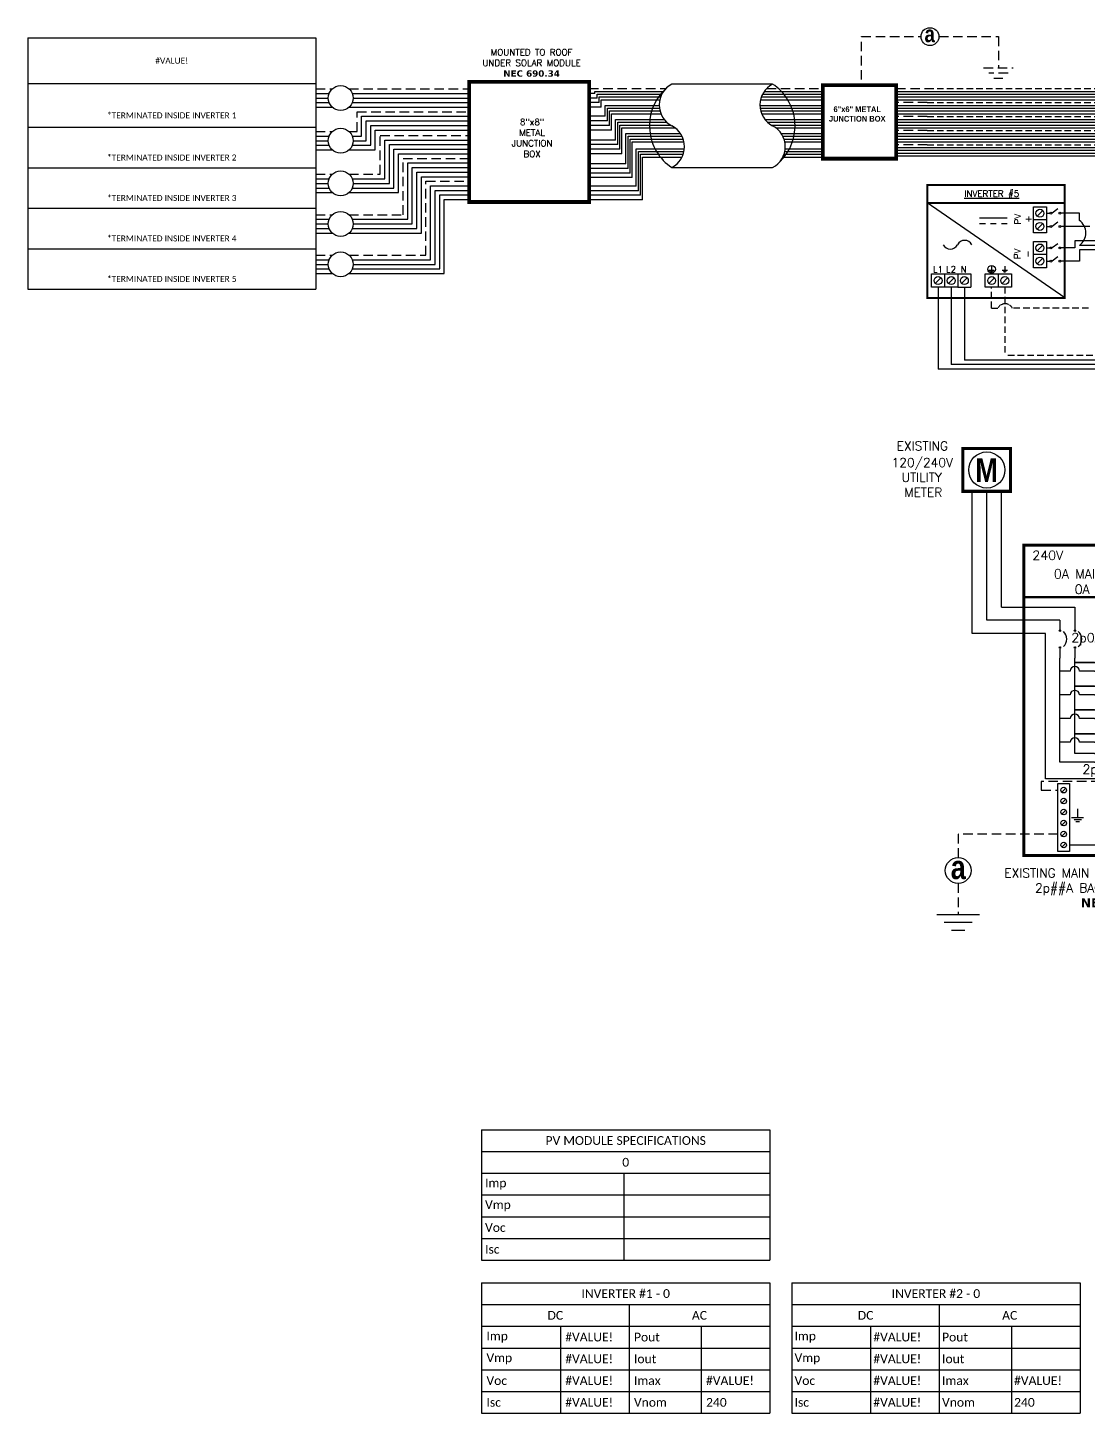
# Model space of a CAD drawing. Header units: feet. Extents: x 20573 to 21366, y 15293 to 15841.
# Drawn here: x 20573 to 20993, y 15293 to 15841 of the extents above; entities that cross this region are included whole.
import ezdxf

# ---------------------------------------------------------------- set-up
doc = ezdxf.new("R2010")
doc.units = ezdxf.units.FT
doc.header["$MEASUREMENT"] = 0
doc.linetypes.add('HIDDEN', pattern=[0.375, 0.25, -0.125])
for name, color, linetype in [('ONE LINE BLOCKS', 7, 'Continuous'), ('TABLES', 7, 'Continuous'), ('TEXT', 7, 'Continuous'), ('Z - TITLEBLOCK TXT', 7, 'Continuous')]:
    doc.layers.add(name, color=color, linetype=linetype)
doc.styles.add('ONE LINE TXT', font='techb___.ttf')
doc.styles.get("Standard").update_dxf_attribs({"font": 'simplex.shx'})

# ---------------------------------------------------------------- blocks, each defined once
blk = doc.blocks.new('*T16')
at = {"color": 9, "linetype": 'ByBlock', "lineweight": 30, "true_color": 0xa7bfde, "transparency": 16777216}
blk.add_line((0, 0), (114.11, 0), dxfattribs=at)
at = {"color": 0, "linetype": 'ByBlock', "lineweight": -2, "transparency": 16777216}
for p, q in [((0, 0), (0, -99.47)), ((114.11, 0), (114.11, -99.47)), ((0, -18.03), (114.11, -18.03)), ((0, -35.38), (114.11, -35.38)), ((0, -51.4), (114.11, -51.4)), ((0, -67.43), (114.11, -67.43)), ((0, -83.45), (114.11, -83.45)), ((0, -99.47), (114.11, -99.47))]:
    blk.add_line(p, q, dxfattribs=at)
at = {"color": 0, "transparency": 16777216, "char_height": 2.3758, "width": 108.4471, "attachment_point": 5}
for s, insert in [('{\\fCalibri|b0|i0|c0;#VALUE!', (57.06, -9.02)), ('{\\fCalibri|b0|i0|c0;^J^J*TERMINATED INSIDE INVERTER 1', (57.06, -26.71)), ('{\\fCalibri|b0|i0|c0;^J^J*TERMINATED INSIDE INVERTER 2', (57.06, -43.39)), ('{\\fCalibri|b0|i0|c0;^J^J*TERMINATED INSIDE INVERTER 3', (57.06, -59.41)), ('{\\fCalibri|b0|i0|c0;^J^J*TERMINATED INSIDE INVERTER 4', (57.06, -75.44)), ('{\\fCalibri|b0|i0|c0;^J^J*TERMINATED INSIDE INVERTER 5', (57.06, -91.46))]:
    blk.add_mtext(s, dxfattribs=dict(at, insert=insert))
blk = doc.blocks.new('*U18')
at = {"color": 7, "linetype": 'Continuous'}
for p, q in [((-628.73, -1.61), (-2.62, -1.61)), ((-628.73, -4.82), (-7.87, -4.82)), ((-628.73, -9.64), (-132.05, -9.65)), ((-628.73, -12.86), (-137.3, -12.86)), ((-628.73, -17.69), (-261.48, -17.69)), ((-628.73, -20.9), (-266.73, -20.9)), ((-628.73, -25.73), (-390.92, -25.73)), ((-628.73, -28.95), (-396.16, -28.95)), ((-628.73, -33.78), (-520.35, -33.78)), ((-628.73, -36.99), (-525.59, -36.99)), ((-541.48, -71.46), (-552.11, -71.46)), ((-535.52, -78.99), (-552.11, -78.99)), ((-541.48, -75.56), (-541.48, -71.46)), ((-525.59, -89.87), (-541.48, -89.87)), ((-622.52, -113.78), (-622.52, -160.83)), ((-280.35, -160.83), (-622.52, -160.83))]:
    blk.add_line(p, q, dxfattribs=at)
at = {"color": 253, "linetype": 'Continuous'}
for p, q in [((-628.73, -3.21), (-5.24, -3.22)), ((-628.73, -6.43), (-10.49, -6.43)), ((-628.73, -11.25), (-134.67, -11.25)), ((-628.73, -14.47), (-139.92, -14.47)), ((-628.73, -19.3), (-264.11, -19.3)), ((-628.73, -22.52), (-269.35, -22.52)), ((-628.73, -27.34), (-393.54, -27.34)), ((-628.73, -30.56), (-398.78, -30.56)), ((-628.73, -35.39), (-522.97, -35.39)), ((-628.73, -38.6), (-528.21, -38.6)), ((-528.21, -87.25), (-544.05, -87.25)), ((-544.05, -87.25), (-544.05, -91.36)), ((-544.05, -91.36), (-552.11, -91.36)), ((-522.97, -92.49), (-541.43, -92.49)), ((-541.43, -92.49), (-541.43, -98.89)), ((-541.43, -98.89), (-552.11, -98.89)), ((-607.45, -113.78), (-607.45, -155.57)), ((-273.07, -155.57), (-607.45, -155.57))]:
    blk.add_line(p, q, dxfattribs=at)
at = {"color": 10, "linetype": 'Continuous'}
for p in [(-614.98, -113.78), (-277.13, -158.2)]:
    blk.add_line(p, (-614.98, -158.2), dxfattribs=at)
at = {"layer": 'ONE LINE BLOCKS', "lineweight": 50, "const_width": 1.19}
for points in [[(-628.73, -119.95), (-628.73, -55.29), (-549.96, -55.29), (-549.96, -119.95)], [(-628.73, -65.58), (-628.73, -55.29), (-549.96, -55.29), (-549.96, -65.58)]]:
    blk.add_lwpolyline(points, close=True, dxfattribs=at)
at = {"layer": 'TEXT', "color": 92, "linetype": 'HIDDEN', "ltscale": 15}
for p, q in [((-628.73, 0), (0, 0)), ((-628.73, -8.04), (-129.43, -8.04)), ((-628.73, -16.08), (-258.86, -16.08)), ((-628.73, -24.13), (-388.29, -24.13)), ((-628.73, -32.17), (-517.73, -32.17)), ((-591.81, -125.82), (-591.81, -113.78)), ((-584.28, -113.78), (-584.28, -152.94)), ((-591.81, -125.82), (-588.21, -125.82)), ((-536.23, -125.82), (-579.97, -125.82)), ((-269.43, -152.94), (-584.28, -152.94))]:
    blk.add_line(p, q, dxfattribs=at)
at = {"layer": 'TEXT', "color": 92, "linetype": 'Continuous', "flags": 128}
for points in [[(-591.81, -101.84), (-591.81, -104.14)], [(-584.28, -101.84), (-584.28, -104.14)], [(-593.35, -104.14), (-590.28, -104.14)], [(-590.81, -104.71), (-592.82, -104.71)], [(-585.81, -104.14), (-582.74, -104.14)], [(-583.27, -104.71), (-585.28, -104.71)]]:
    blk.add_lwpolyline(points, dxfattribs=at)
at = {"layer": 'TEXT', "color": 92, "linetype": 'HIDDEN', "flags": 128}
for points in [[(-591.34, -105.28), (-592.28, -105.28)], [(-583.81, -105.28), (-584.75, -105.28)]]:
    blk.add_lwpolyline(points, dxfattribs=at)
at = {"layer": 'TEXT', "color": 92, "linetype": 'Continuous'}
blk.add_circle((-591.81, -103.58), 2.17, dxfattribs=at)
at = {"layer": 'TEXT', "color": 92, "linetype": 'HIDDEN', "ltscale": 0.3}
blk.add_arc((-584.09, -127.98), 4.65, 27.66392, 152.33608, dxfattribs=at)
at = {"layer": 'Z - TITLEBLOCK TXT', "color": 7, "linetype": 'Continuous'}
for p, q in [((-549.96, -119.95), (-628.73, -65.58)), ((-582.91, -74.19), (-598.68, -74.19)), ((-595.38, -77.6), (-598.68, -77.6)), ((-589.15, -77.6), (-592.44, -77.6)), ((-582.91, -77.6), (-586.21, -77.6))]:
    blk.add_line(p, q, dxfattribs=at)
at = {"layer": 'Z - TITLEBLOCK TXT', "color": 1, "linetype": 'Continuous'}
for p, q in [((-567.92, -82.76), (-567.92, -67.69)), ((-567.92, -67.69), (-560.38, -67.69)), ((-567.92, -82.76), (-567.92, -67.69)), ((-560.38, -67.69), (-560.38, -82.76)), ((-560.38, -67.69), (-560.38, -75.23)), ((-553.96, -69), (-557.22, -71.44)), ((-560.38, -75.23), (-567.92, -75.23)), ((-560.38, -71.46), (-558.35, -71.46)), ((-560.38, -78.99), (-558.35, -78.99)), ((-553.96, -76.53), (-557.22, -78.98)), ((-560.38, -82.76), (-567.92, -82.76)), ((-567.92, -102.66), (-567.92, -87.59)), ((-567.92, -87.59), (-560.38, -87.59)), ((-560.38, -95.12), (-567.92, -95.12)), ((-560.38, -87.59), (-560.38, -95.12)), ((-560.38, -91.36), (-558.35, -91.36)), ((-560.38, -95.12), (-560.38, -102.66)), ((-553.96, -88.89), (-557.22, -91.34)), ((-560.38, -102.66), (-567.92, -102.66)), ((-560.38, -98.89), (-558.35, -98.89)), ((-553.96, -96.43), (-557.22, -98.87)), ((-626.29, -106.25), (-611.22, -106.25)), ((-626.29, -113.78), (-626.29, -106.25)), ((-626.29, -106.25), (-618.75, -106.25)), ((-618.75, -106.25), (-618.75, -113.78)), ((-611.22, -106.25), (-611.22, -113.78)), ((-611.22, -106.25), (-603.68, -106.25)), ((-603.68, -106.25), (-603.68, -113.78)), ((-595.58, -106.25), (-580.51, -106.25)), ((-595.58, -113.78), (-595.58, -106.25)), ((-595.58, -106.25), (-588.04, -106.25)), ((-588.04, -106.25), (-588.04, -113.78)), ((-580.51, -106.25), (-580.51, -113.78)), ((-611.22, -113.78), (-626.29, -113.78)), ((-611.22, -113.78), (-603.68, -113.78)), ((-580.51, -113.78), (-595.58, -113.78))]:
    blk.add_line(p, q, dxfattribs=at)
at = {"layer": 'Z - TITLEBLOCK TXT', "color": 4, "linetype": 'Continuous'}
for p, q in [((-562.54, -69.85), (-565.76, -73.07)), ((-562.54, -77.39), (-565.76, -80.6)), ((-562.54, -89.75), (-565.76, -92.96)), ((-562.54, -97.28), (-565.76, -100.5)), ((-620.91, -108.41), (-624.12, -111.62)), ((-613.38, -108.41), (-616.59, -111.62)), ((-605.84, -108.41), (-609.06, -111.62)), ((-590.2, -108.41), (-593.42, -111.62)), ((-582.67, -108.41), (-585.88, -111.62))]:
    blk.add_line(p, q, dxfattribs=at)
for centre in [(-564.15, -71.46), (-564.15, -78.99), (-564.15, -91.36), (-564.15, -98.89), (-622.52, -110.02), (-614.98, -110.02), (-607.45, -110.02), (-591.81, -110.02), (-584.28, -110.02)]:
    blk.add_circle(centre, 2.27, dxfattribs=at)
at = {"layer": 'Z - TITLEBLOCK TXT', "color": 1, "linetype": 'Continuous'}
for centre in [(-557.81, -71.46), (-552.65, -71.46), (-557.81, -78.99), (-552.65, -78.99), (-557.81, -91.36), (-552.65, -91.36), (-557.81, -98.89), (-552.65, -98.89)]:
    blk.add_circle(centre, 0.541, dxfattribs=at)
at = {"layer": 'Z - TITLEBLOCK TXT', "linetype": 'Continuous'}
for centre, radius, start, end in [((-546.61, -82.72), 8.8, 305.65052, 54.34948), ((-607.26, -91.64), 4.65, 27.66392, 152.33608), ((-615.5, -87.32), 4.65, 207.66392, 332.33608)]:
    blk.add_arc(centre, radius, start, end, dxfattribs=at)
at = {"layer": 'TABLES', "color": 1, "linetype": 'Continuous'}
blk.add_text('%%UINVERTER #5', height=3.6576, dxfattribs=at).set_placement((-607.52, -62.03))
at = {"layer": 'TEXT', "color": 1, "char_height": 3.658, "attachment_point": 5, "rotation": 90}
for s, width, insert in [('PV +', 2.8378, (-573.89, -74.82)), ('PV -', 2.8013, (-574.12, -94.79))]:
    blk.add_mtext_dynamic_manual_height_columns(s, width=width, gutter_width=0.75, heights=[0], dxfattribs=dict(at, insert=insert))
at = {"layer": 'TEXT', "color": 1, "attachment_point": 5}
for s, insert, char_height in [('L1', (-622.57, -103.61), 3.658), ('L2', (-615.11, -103.58), 3.658), ('N', (-607.86, -103.63), 3.66)]:
    blk.add_mtext_dynamic_manual_height_columns(s, width=0.1481, gutter_width=0.75, heights=[0], dxfattribs=dict(at, insert=insert, char_height=char_height))
blk = doc.blocks.new('*T9')
at = {"layer": 'Z - TITLEBLOCK TXT', "color": 0, "lineweight": -2, "transparency": 16777216}
for p, q in [((0, 0), (114.19, 0)), ((0, 0), (0, -51.7)), ((114.19, 0), (114.19, -51.7)), ((0, -8.62), (114.19, -8.62)), ((58.43, -8.62), (58.43, -51.7)), ((0, -17.23), (114.19, -17.23)), ((31.22, -17.23), (31.22, -51.7)), ((86.98, -17.23), (86.98, -51.7)), ((0, -25.85), (114.19, -25.85)), ((0, -34.47), (114.19, -34.47)), ((0, -43.08), (114.19, -43.08)), ((0, -51.7), (114.19, -51.7))]:
    blk.add_line(p, q, dxfattribs=at)
at = {"layer": 'Z - TITLEBLOCK TXT', "color": 0, "linetype": 'Continuous', "transparency": 16777216, "char_height": 3.4544}
for s, insert, width, attachment_point in [('{\\fCalibri|b0|i0|c0;INVERTER #1 - 0', (57.09, -4.31), 110.3293, 5), ('{\\fCalibri|b0|i0|c0;DC', (29.22, -12.93), 54.5755, 5), ('{\\fCalibri|b0|i0|c0;AC', (86.31, -12.93), 51.8976, 5), ('{\\fCalibri|b0|i0|c0;Imp', (1.93, -21.54), 27.3681, 4), ('{\\fCalibri|b0|i0|c0;#VALUE!', (33.15, -21.54), 23.3513, 4), ('{\\fCalibri|b0|i0|c0;Pout', (60.36, -21.54), 24.6902, 4), ('{\\fCalibri|b0|i0|c0;', (88.91, -21.54), 23.3513, 4), ('{\\fCalibri|b0|i0|c0;Vmp', (1.93, -30.16), 27.3681, 4), ('{\\fCalibri|b0|i0|c0;#VALUE!', (33.15, -30.16), 23.3513, 4), ('{\\fCalibri|b0|i0|c0;Iout', (60.36, -30.16), 24.6902, 4), ('{\\fCalibri|b0|i0|c0;', (88.91, -30.16), 23.3513, 4), ('{\\fCalibri|b0|i0|c0;Voc', (1.93, -38.78), 27.3681, 4), ('{\\fCalibri|b0|i0|c0;#VALUE!', (33.15, -38.78), 23.3513, 4), ('{\\fCalibri|b0|i0|c0;Imax', (60.36, -38.78), 24.6902, 4), ('{\\fCalibri|b0|i0|c0;#VALUE!', (88.91, -38.78), 23.3513, 4), ('{\\fCalibri|b0|i0|c0;Isc', (1.93, -47.39), 27.3681, 4), ('{\\fCalibri|b0|i0|c0;#VALUE!', (33.15, -47.39), 23.3513, 4), ('{\\fCalibri|b0|i0|c0;Vnom', (60.36, -47.39), 24.6902, 4), ('{\\fCalibri|b0|i0|c0;240', (88.91, -47.39), 23.3513, 4)]:
    blk.add_mtext(s, dxfattribs=dict(at, insert=insert, width=width, attachment_point=attachment_point))
blk = doc.blocks.new('*T10')
at = {"layer": 'Z - TITLEBLOCK TXT', "color": 0, "lineweight": -2, "transparency": 16777216}
for p, q in [((0, 0), (114.19, 0)), ((0, 0), (0, -51.7)), ((114.19, 0), (114.19, -51.7)), ((0, -8.62), (114.19, -8.62)), ((58.43, -8.62), (58.43, -51.7)), ((0, -17.23), (114.19, -17.23)), ((31.22, -17.23), (31.22, -51.7)), ((86.98, -17.23), (86.98, -51.7)), ((0, -25.85), (114.19, -25.85)), ((0, -34.47), (114.19, -34.47)), ((0, -43.08), (114.19, -43.08)), ((0, -51.7), (114.19, -51.7))]:
    blk.add_line(p, q, dxfattribs=at)
at = {"layer": 'Z - TITLEBLOCK TXT', "color": 0, "linetype": 'Continuous', "transparency": 16777216, "char_height": 3.4544}
for s, insert, width, attachment_point in [('{\\fCalibri|b0|i0|c0;INVERTER #2 - 0', (57.09, -4.31), 112.0547, 5), ('{\\fCalibri|b0|i0|c0;DC', (29.22, -12.93), 56.3009, 5), ('{\\fCalibri|b0|i0|c0;AC', (86.31, -12.93), 53.623, 5), ('{\\fCalibri|b0|i0|c0;Imp', (1.07, -21.54), 29.0935, 4), ('{\\fCalibri|b0|i0|c0;#VALUE!', (32.29, -21.54), 25.0767, 4), ('{\\fCalibri|b0|i0|c0;Pout', (59.5, -21.54), 26.4156, 4), ('{\\fCalibri|b0|i0|c0;', (88.04, -21.54), 25.0767, 4), ('{\\fCalibri|b0|i0|c0;Vmp', (1.07, -30.16), 29.0935, 4), ('{\\fCalibri|b0|i0|c0;#VALUE!', (32.29, -30.16), 25.0767, 4), ('{\\fCalibri|b0|i0|c0;Iout', (59.5, -30.16), 26.4156, 4), ('{\\fCalibri|b0|i0|c0;', (88.04, -30.16), 25.0767, 4), ('{\\fCalibri|b0|i0|c0;Voc', (1.07, -38.78), 29.0935, 4), ('{\\fCalibri|b0|i0|c0;#VALUE!', (32.29, -38.78), 25.0767, 4), ('{\\fCalibri|b0|i0|c0;Imax', (59.5, -38.78), 26.4156, 4), ('{\\fCalibri|b0|i0|c0;#VALUE!', (88.04, -38.78), 25.0767, 4), ('{\\fCalibri|b0|i0|c0;Isc', (1.07, -47.39), 29.0935, 4), ('{\\fCalibri|b0|i0|c0;#VALUE!', (32.29, -47.39), 25.0767, 4), ('{\\fCalibri|b0|i0|c0;Vnom', (59.5, -47.39), 26.4156, 4), ('{\\fCalibri|b0|i0|c0;240', (88.04, -47.39), 25.0767, 4)]:
    blk.add_mtext(s, dxfattribs=dict(at, insert=insert, width=width, attachment_point=attachment_point))
blk = doc.blocks.new('*T14')
at = {"layer": 'Z - TITLEBLOCK TXT', "color": 0, "lineweight": -2, "transparency": 16777216}
for p, q in [((0, 0), (114.19, 0)), ((0, 0), (0, -51.69)), ((114.19, 0), (114.19, -51.69)), ((0, -8.62), (114.19, -8.62)), ((0, -17.23), (114.19, -17.23)), ((56.41, -17.23), (56.41, -51.69)), ((0, -25.85), (114.19, -25.85)), ((0, -34.46), (114.19, -34.46)), ((0, -43.08), (114.19, -43.08)), ((0, -51.69), (114.19, -51.69))]:
    blk.add_line(p, q, dxfattribs=at)
at = {"layer": 'Z - TITLEBLOCK TXT', "color": 0, "linetype": 'Continuous', "transparency": 16777216, "char_height": 3.4544}
for s, insert, width, attachment_point in [('{\\fCalibri|b0|i0|c0;PV MODULE SPECIFICATIONS', (57.09, -4.31), 111.433, 5), ('{\\fCalibri|b0|i0|c0;0', (57.09, -12.92), 111.433, 5), ('{\\fCalibri|b0|i0|c0;Imp', (1.38, -21.54), 53.6551, 4), ('{\\fCalibri|b0|i0|c0;', (57.78, -21.54), 55.0254, 4), ('{\\fCalibri|b0|i0|c0;Vmp', (1.38, -30.15), 53.6551, 4), ('{\\fCalibri|b0|i0|c0;', (57.78, -30.15), 55.0254, 4), ('{\\fCalibri|b0|i0|c0;Voc', (1.38, -38.77), 53.6551, 4), ('{\\fCalibri|b0|i0|c0;', (57.78, -38.77), 55.0254, 4), ('{\\fCalibri|b0|i0|c0;Isc', (1.38, -47.39), 53.6551, 4), ('{\\fCalibri|b0|i0|c0;', (57.78, -47.39), 55.0254, 4)]:
    blk.add_mtext(s, dxfattribs=dict(at, insert=insert, width=width, attachment_point=attachment_point))
blk = doc.blocks.new('*U20')
at = {"layer": 'ONE LINE BLOCKS', "linetype": 'Continuous'}
h = blk.add_hatch(color=1, dxfattribs=at)
h.dxf.hatch_style = 1
edge = h.paths.add_edge_path()
edge.add_arc((-70.09, 79.71), 0.291, 0, 360)
h = blk.add_hatch(color=1, dxfattribs=at)
h.dxf.hatch_style = 1
edge = h.paths.add_edge_path()
edge.add_arc((-64.17, 79.71), 0.291, 0, 360)
h = blk.add_hatch(color=1, dxfattribs=at)
h.dxf.hatch_style = 1
edge = h.paths.add_edge_path()
edge.add_arc((-70.09, 73.04), 0.291, 0, 360)
h = blk.add_hatch(color=1, dxfattribs=at)
h.dxf.hatch_style = 1
edge = h.paths.add_edge_path()
edge.add_arc((-64.17, 73.04), 0.291, 0, 360)
h = blk.add_hatch(color=1, dxfattribs=at)
h.dxf.hatch_style = 1
edge = h.paths.add_edge_path()
edge.add_arc((-52.18, 67.09), 0.291, 0, 360)
h = blk.add_hatch(color=1, dxfattribs=at)
h.dxf.hatch_style = 1
edge = h.paths.add_edge_path()
edge.add_arc((-45.5, 67.09), 0.291, 0, 360)
h = blk.add_hatch(color=1, dxfattribs=at)
h.dxf.hatch_style = 1
edge = h.paths.add_edge_path()
edge.add_arc((-52.18, 63.72), 0.291, 0, 360)
h = blk.add_hatch(color=1, dxfattribs=at)
h.dxf.hatch_style = 1
edge = h.paths.add_edge_path()
edge.add_arc((-45.5, 63.72), 0.291, 0, 360)
h = blk.add_hatch(color=1, dxfattribs=at)
h.dxf.hatch_style = 1
edge = h.paths.add_edge_path()
edge.add_arc((-52.18, 57.69), 0.291, 0, 360)
h = blk.add_hatch(color=1, dxfattribs=at)
h.dxf.hatch_style = 1
edge = h.paths.add_edge_path()
edge.add_arc((-45.5, 57.69), 0.291, 0, 360)
h = blk.add_hatch(color=1, dxfattribs=at)
h.dxf.hatch_style = 1
edge = h.paths.add_edge_path()
edge.add_arc((-52.18, 54.31), 0.291, 0, 360)
h = blk.add_hatch(color=1, dxfattribs=at)
h.dxf.hatch_style = 1
edge = h.paths.add_edge_path()
edge.add_arc((-45.5, 54.31), 0.291, 0, 360)
h = blk.add_hatch(color=1, dxfattribs=at)
h.dxf.hatch_style = 1
edge = h.paths.add_edge_path()
edge.add_arc((-52.18, 48.29), 0.291, 0, 360)
h = blk.add_hatch(color=1, dxfattribs=at)
h.dxf.hatch_style = 1
edge = h.paths.add_edge_path()
edge.add_arc((-52.18, 44.91), 0.291, 0, 360)
h = blk.add_hatch(color=1, dxfattribs=at)
h.dxf.hatch_style = 1
edge = h.paths.add_edge_path()
edge.add_arc((-45.5, 48.29), 0.291, 0, 360)
h = blk.add_hatch(color=1, dxfattribs=at)
h.dxf.hatch_style = 1
edge = h.paths.add_edge_path()
edge.add_arc((-45.5, 44.91), 0.291, 0, 360)
h = blk.add_hatch(color=1, dxfattribs=at)
h.dxf.hatch_style = 1
edge = h.paths.add_edge_path()
edge.add_arc((-52.18, 38.89), 0.291, 0, 360)
h = blk.add_hatch(color=1, dxfattribs=at)
h.dxf.hatch_style = 1
edge = h.paths.add_edge_path()
edge.add_arc((-45.5, 38.89), 0.291, 0, 360)
h = blk.add_hatch(color=1, dxfattribs=at)
h.dxf.hatch_style = 1
edge = h.paths.add_edge_path()
edge.add_arc((-52.18, 35.51), 0.291, 0, 360)
h = blk.add_hatch(color=1, dxfattribs=at)
h.dxf.hatch_style = 1
edge = h.paths.add_edge_path()
edge.add_arc((-45.5, 35.51), 0.291, 0, 360)
h = blk.add_hatch(color=1, dxfattribs=at)
h.dxf.hatch_style = 1
edge = h.paths.add_edge_path()
edge.add_arc((-52.18, 31.06), 0.291, 0, 360)
h = blk.add_hatch(color=1, dxfattribs=at)
h.dxf.hatch_style = 1
edge = h.paths.add_edge_path()
edge.add_arc((-52.18, 27.68), 0.291, 0, 360)
h = blk.add_hatch(color=1, dxfattribs=at)
h.dxf.hatch_style = 1
edge = h.paths.add_edge_path()
edge.add_arc((-45.5, 31.06), 0.291, 0, 360)
h = blk.add_hatch(color=1, dxfattribs=at)
h.dxf.hatch_style = 1
edge = h.paths.add_edge_path()
edge.add_arc((-45.5, 27.68), 0.291, 0, 360)
at = {"color": 10, "linetype": 'Continuous'}
for p, q in [((-24.71, 6.49), (-24.71, 27.68)), ((-20.67, 27.68), (-20.67, 27.68)), ((-20.67, 27.68), (-20.67, 27.68)), ((0, 6.49), (-24.71, 6.49))]:
    blk.add_line(p, q, dxfattribs=at)
at = {"color": 7, "linetype": 'Continuous'}
for p, q in [((-20.69, 9.66), (-20.69, 31.06)), ((0, 9.66), (-20.69, 9.66))]:
    blk.add_line(p, q, dxfattribs=at)
at = {"color": 253, "linetype": 'Continuous'}
for p, q in [((-36.04, 12.29), (-37.2, 12.29)), ((-36.04, 3.45), (-36.04, 12.29)), ((-31.39, 3.45), (-36.04, 3.45)), ((0, 3.45), (-26.11, 3.45))]:
    blk.add_line(p, q, dxfattribs=at)
at = {"color": 7, "linetype": 'Continuous'}
blk.add_circle((-110.4, -15.26), 5.11, dxfattribs=at)
at = {"color": 253, "linetype": 'Continuous'}
blk.add_arc((-28.75, 3.3), 2.64, 3.2819, 176.7181, dxfattribs=at)
at = {"layer": 'ONE LINE BLOCKS', "lineweight": 50}
for p, q in [((-108.51, 134.89), (-108.51, 151.79)), ((-108.51, 151.79), (-89.65, 151.79)), ((-89.65, 151.79), (-89.65, 134.89)), ((-89.65, 134.89), (-108.51, 134.89)), ((-84.43, 92.98), (-14.91, 92.98))]:
    blk.add_line(p, q, dxfattribs=at)
at = {"layer": 'ONE LINE BLOCKS', "lineweight": 50, "const_width": 1.19}
for points in [[(-108.51, 134.89), (-108.51, 151.79), (-89.65, 151.79), (-89.65, 134.89)], [(-84.43, -9.3), (-84.43, 113.61), (-14.91, 113.61), (-14.91, -9.3)]]:
    blk.add_lwpolyline(points, close=True, dxfattribs=at)
at = {"layer": 'TEXT', "color": 92, "linetype": 'HIDDEN', "ltscale": 15}
for p, q in [((-77.46, 20.02), (-77.46, 16.57)), ((-37.13, 20.02), (-77.46, 20.02)), ((-77.46, 16.57), (-70.87, 16.57)), ((-28.89, 0), (-28.89, 20.02)), ((0, 0), (-28.89, 0)), ((-70.87, -0.83), (-110.4, -0.83)), ((-110.4, -0.83), (-110.4, -10.15)), ((-110.4, -20.38), (-110.4, -32.73))]:
    blk.add_line(p, q, dxfattribs=at)
at = {"layer": 'TEXT', "color": 92, "linetype": 'Continuous', "ltscale": 15}
blk.add_line((-41.74, -5.18), (-66.33, -5.18), dxfattribs=at)
at = {"layer": 'TEXT', "color": 92, "linetype": 'HIDDEN', "flags": 128}
for points in [[(-65.45, 5.69), (-60.77, 5.69)], [(-63.1, 9.2), (-63.11, 5.69)], [(-61.58, 4.83), (-64.64, 4.83)], [(-62.39, 3.96), (-63.82, 3.96)]]:
    blk.add_lwpolyline(points, dxfattribs=at)
at = {"layer": 'TEXT', "color": 92, "linetype": 'Continuous', "ltscale": 4, "flags": 128}
for points in [[(-118.88, -32.73), (-101.92, -32.73)], [(-104.86, -35.88), (-115.94, -35.88)], [(-107.8, -39.02), (-113, -39.02)]]:
    blk.add_lwpolyline(points, dxfattribs=at)
at = {"layer": 'TEXT', "linetype": 'Continuous'}
blk.add_circle((-99.08, 143.34), 7.15, dxfattribs=at)
at = {"layer": 'TEXT', "color": 92, "linetype": 'Continuous', "ltscale": 0.3}
blk.add_arc((-33.01, 17.86), 4.65, 27.6639, 152.3361, dxfattribs=at)
at = {"layer": 'Z - TITLEBLOCK TXT', "color": 253, "linetype": 'Continuous'}
for p, q in [((-104.8, 78.58), (-104.8, 134.89)), ((-75.86, 78.58), (-104.8, 78.58)), ((-75.86, 20.99), (-75.86, 78.58)), ((-32.91, 20.99), (-75.86, 20.99)), ((-32.91, 16.64), (-37.2, 16.64)), ((-32.91, 20.99), (-32.91, 16.64))]:
    blk.add_line(p, q, dxfattribs=at)
at = {"layer": 'Z - TITLEBLOCK TXT', "color": 10, "linetype": 'Continuous'}
for p, q in [((-99.08, 83.91), (-99.08, 134.89)), ((-70.09, 83.91), (-99.08, 83.91)), ((-70.09, 27.68), (-70.09, 68.84)), ((-66.04, 63.72), (-70.09, 63.72)), ((-56.38, 63.72), (-62.3, 63.72)), ((-66.04, 54.31), (-70.09, 54.31)), ((-56.38, 54.31), (-62.3, 54.31)), ((-66.04, 44.91), (-70.09, 44.91)), ((-56.38, 44.91), (-62.3, 44.91)), ((-66.04, 35.51), (-70.09, 35.51)), ((-56.38, 35.51), (-62.3, 35.51)), ((-56.38, 27.68), (-70.09, 27.68)), ((-41.31, 27.68), (-24.71, 27.68))]:
    blk.add_line(p, q, dxfattribs=at)
at = {"layer": 'Z - TITLEBLOCK TXT', "color": 7, "linetype": 'Continuous'}
for p, q in [((-93.24, 89.01), (-93.24, 134.89)), ((-93.24, 89.01), (-64.17, 89.01)), ((-64.17, 89.01), (-64.17, 83.91)), ((-64.17, 67.09), (-64.17, 68.84)), ((-64.17, 57.69), (-64.17, 67.09)), ((-64.17, 67.09), (-56.38, 67.09)), ((-56.38, 67.09), (-64.17, 67.09)), ((-64.17, 48.29), (-64.17, 57.69)), ((-64.17, 57.69), (-56.38, 57.69)), ((-56.38, 57.69), (-64.17, 57.69)), ((-64.17, 38.89), (-64.17, 48.29)), ((-64.17, 48.29), (-56.38, 48.29)), ((-56.38, 48.29), (-64.17, 48.29)), ((-64.17, 31.06), (-64.17, 38.89)), ((-64.17, 38.89), (-56.38, 38.89)), ((-56.38, 38.89), (-64.17, 38.89)), ((-56.38, 31.06), (-64.17, 31.06)), ((-41.31, 31.06), (-20.69, 31.06))]:
    blk.add_line(p, q, dxfattribs=at)
at = {"layer": 'Z - TITLEBLOCK TXT', "color": 1, "linetype": 'Continuous'}
for p, q in [((-70.87, -7.78), (-70.87, 19.17)), ((-70.87, 19.17), (-66.33, 19.17)), ((-66.33, 19.17), (-66.33, -7.78)), ((-41.74, -7.71), (-41.74, 19.24)), ((-41.74, 19.24), (-37.2, 19.24)), ((-37.2, 19.24), (-37.2, -7.71)), ((-66.33, -7.78), (-70.87, -7.78)), ((-37.2, -7.71), (-41.74, -7.71))]:
    blk.add_line(p, q, dxfattribs=at)
at = {"layer": 'Z - TITLEBLOCK TXT', "color": 4, "linetype": 'Continuous'}
for p, q in [((-67.81, 17.35), (-69.38, 15.78)), ((-38.69, 17.43), (-40.26, 15.85)), ((-67.81, 13), (-69.38, 11.43)), ((-38.69, 13.08), (-40.26, 11.5)), ((-67.81, 8.65), (-69.38, 7.08)), ((-38.69, 8.73), (-40.26, 7.15)), ((-67.81, 4.3), (-69.38, 2.73)), ((-38.69, 4.38), (-40.26, 2.8)), ((-38.69, 0.03), (-40.26, -1.55)), ((-67.81, -0.05), (-69.38, -1.62)), ((-67.81, -4.4), (-69.38, -5.97)), ((-38.69, -4.33), (-40.26, -5.9))]:
    blk.add_line(p, q, dxfattribs=at)
at = {"layer": 'Z - TITLEBLOCK TXT', "color": 1, "linetype": 'Continuous', "flags": 128}
for points in [[(-70.09, 83.91), (-70.09, 79.71)], [(-70.09, 83.91), (-70.09, 79.71)], [(-64.17, 83.91), (-64.17, 79.71)], [(-64.17, 83.91), (-64.17, 79.71)], [(-70.09, 73.04), (-70.09, 68.84)], [(-64.17, 73.04), (-64.17, 68.84)], [(-56.38, 67.09), (-52.18, 67.09)], [(-56.38, 67.09), (-52.18, 67.09)], [(-45.5, 67.09), (-41.31, 67.09)], [(-56.38, 63.72), (-52.18, 63.72)], [(-56.38, 63.72), (-52.18, 63.72)], [(-45.5, 63.72), (-41.31, 63.72)], [(-56.38, 57.69), (-52.18, 57.69)], [(-56.38, 57.69), (-52.18, 57.69)], [(-45.5, 57.69), (-41.31, 57.69)], [(-56.38, 54.31), (-52.18, 54.31)], [(-56.38, 54.31), (-52.18, 54.31)], [(-45.5, 54.31), (-41.31, 54.31)], [(-56.38, 48.29), (-52.18, 48.29)], [(-56.38, 48.29), (-52.18, 48.29)], [(-56.38, 44.91), (-52.18, 44.91)], [(-56.38, 44.91), (-52.18, 44.91)], [(-45.5, 48.29), (-41.31, 48.29)], [(-45.5, 44.91), (-41.31, 44.91)], [(-56.38, 38.89), (-52.18, 38.89)], [(-56.38, 38.89), (-52.18, 38.89)], [(-45.5, 38.89), (-41.31, 38.89)], [(-56.38, 35.51), (-52.18, 35.51)], [(-56.38, 35.51), (-52.18, 35.51)], [(-45.5, 35.51), (-41.31, 35.51)], [(-56.38, 31.06), (-52.18, 31.06)], [(-56.38, 31.06), (-52.18, 31.06)], [(-56.38, 27.68), (-52.18, 27.68)], [(-56.38, 27.68), (-52.18, 27.68)], [(-45.5, 31.06), (-41.31, 31.06)], [(-45.5, 27.68), (-41.31, 27.68)]]:
    blk.add_lwpolyline(points, dxfattribs=at)
at = {"layer": 'Z - TITLEBLOCK TXT', "color": 1, "linetype": 'Continuous'}
for centre in [(-70.09, 79.71), (-64.17, 79.71), (-70.09, 73.04), (-64.17, 73.04), (-52.18, 67.09), (-45.5, 67.09), (-52.18, 63.72), (-45.5, 63.72), (-52.18, 57.69), (-45.5, 57.69), (-52.18, 54.31), (-45.5, 54.31), (-52.18, 48.29), (-52.18, 44.91), (-45.5, 48.29), (-45.5, 44.91), (-52.18, 38.89), (-45.5, 38.89), (-52.18, 35.51), (-45.5, 35.51), (-52.18, 31.06), (-52.18, 27.68), (-45.5, 31.06), (-45.5, 27.68)]:
    blk.add_circle(centre, 0.291, dxfattribs=at)
at = {"layer": 'Z - TITLEBLOCK TXT', "color": 4, "linetype": 'Continuous'}
for centre in [(-68.6, 16.57), (-39.47, 16.64), (-68.6, 12.22), (-39.47, 12.29), (-68.6, 7.87), (-39.47, 7.94), (-68.6, 3.52), (-68.6, -0.83), (-39.47, 3.59), (-39.47, -0.76), (-68.6, -5.18), (-39.47, -5.11)]:
    blk.add_circle(centre, 1.11, dxfattribs=at)
at = {"layer": 'Z - TITLEBLOCK TXT', "color": 1, "linetype": 'Continuous'}
for centre, start, end in [((-71.28, 76.38), 310.3392, 49.6608), ((-65.36, 76.38), 310.3392, 49.6608), ((-48.84, 65.9), 40.3392, 139.6608), ((-48.84, 62.52), 40.3392, 139.6608), ((-48.84, 56.5), 40.3392, 139.6608), ((-48.84, 53.12), 40.3392, 139.6608), ((-48.84, 47.1), 40.3392, 139.6608), ((-48.84, 43.72), 40.3392, 139.6608), ((-48.84, 37.69), 40.3392, 139.6608), ((-48.84, 34.31), 40.3392, 139.6608), ((-48.84, 29.86), 40.3392, 139.6608), ((-48.84, 26.48), 40.3392, 139.6608)]:
    blk.add_arc(centre, 3.93, start, end, dxfattribs=at)
at = {"layer": 'Z - TITLEBLOCK TXT', "color": 10, "linetype": 'Continuous'}
for centre in [(-64.17, 63.61), (-64.17, 54.21), (-64.17, 44.8), (-64.17, 35.4)]:
    blk.add_arc(centre, 1.87, 3.2937, 176.7063, dxfattribs=at)
at = {"layer": 'TABLES', "color": 1, "linetype": 'Continuous'}
blk.add_text('NEUTRAL', height=3.658, rotation=90, dxfattribs=at).set_placement((-42.4, -4.09))
at = {"layer": 'TEXT', "color": 1}
for s, p in [('EXISTING', (-134.76, 151.1)), ('120/240V', (-136.78, 144.52)), ('UTILITY', (-132.82, 138.61)), ('METER', (-131.72, 132.71))]:
    blk.add_text(s, height=3.543, dxfattribs=at).set_placement(p)
at = {"layer": 'TEXT', "color": 1, "attachment_point": 5}
for s, width, gutter_width, heights, insert, char_height in [('240V', 0.1481, 0.75, [0], (-74.92, 109.56), 3.658), ('1∅', 0.1481, 0.75, [0], (-20.22, 109.56), 3.658), ('0A MAIN BREAKER\\P0A BUSBAR', 94.6859, 0.75, [0], (-50.38, 99.17), 3.6576), ('2p0A', 0.1481, 0.75, [0], (-59.53, 76.34), 3.658), ('2p#A', 0.1481, 0.75, [0], (-55.05, 24.24), 3.658), ('EXISTING MAIN BREAKER LOAD CENTER\\P2p##A BACK FEED BREAKER\\P{\\fVerdana|b1|i0|c0|p34;NEC 690.64}', 140.5774, 97.94, [58.72], (-46.13, -22.19), 3.5433)]:
    blk.add_mtext_dynamic_manual_height_columns(s, width=width, gutter_width=gutter_width, heights=heights, dxfattribs=dict(at, insert=insert, char_height=char_height))
at = {"layer": 'Z - TITLEBLOCK TXT', "color": 253, "linetype": 'Continuous', "style": 'ONE LINE TXT'}
blk.add_text('M', height=9.38, dxfattribs=at).set_placement((-103.64, 138.62))
at = {"layer": 'Z - TITLEBLOCK TXT', "color": 1, "linetype": 'Continuous', "insert": (-113.36, -9.32), "char_height": 9.3833, "attachment_point": 1, "style": 'ONE LINE TXT'}
blk.add_mtext_dynamic_manual_height_columns('{\\W1;\\C256;a}', width=0.1385, gutter_width=2.13, heights=[0], dxfattribs=at)

msp = doc.modelspace()

# ---------------------------------------------------------------- linework, layer by layer
at = {"color": 7, "linetype": 'Continuous'}
for p, q in [((20686.75, 15815.26), (20692.15, 15815.26)), ((20701.2, 15815.26), (20747.46, 15815.26)), ((20797.32, 15815.26), (20795, 15815.26)), ((20797.32, 15816.09), (20824.49, 15816.09)), ((20797.32, 15815.26), (20797.32, 15816.09)), ((20867.7, 15819), (20827.8, 15819)), ((20864.39, 15816.09), (20887.57, 15816.09)), ((20916.64, 15816.09), (20928.94, 15816.09)), ((20686.75, 15811.64), (20692.15, 15811.64)), ((20701.2, 15811.64), (20747.46, 15811.64)), ((20798.96, 15811.64), (20795, 15811.64)), ((20798.96, 15813.87), (20823.34, 15813.87)), ((20798.96, 15811.64), (20798.96, 15813.87)), ((20801.42, 15810.54), (20822.8, 15810.54)), ((20801.42, 15806.2), (20801.42, 15810.54)), ((20862.7, 15810.54), (20887.57, 15810.54)), ((20863.24, 15813.87), (20887.57, 15813.87)), ((20916.64, 15813.87), (20928.94, 15813.87)), ((20916.64, 15810.54), (20928.94, 15810.54)), ((20704.89, 15798.35), (20704.89, 15806.2)), ((20704.89, 15806.2), (20747.46, 15806.2)), ((20801.42, 15806.2), (20795, 15806.2)), ((20803.06, 15808.32), (20823.11, 15808.32)), ((20803.06, 15802.58), (20803.06, 15808.32)), ((20805.52, 15804.98), (20824.77, 15804.98)), ((20805.52, 15796.79), (20805.52, 15804.98)), ((20863.01, 15808.32), (20887.57, 15808.32)), ((20864.67, 15804.98), (20887.57, 15804.98)), ((20916.64, 15808.32), (20928.94, 15808.32)), ((20916.64, 15804.98), (20928.94, 15804.98)), ((20708.52, 15794.73), (20708.52, 15802.58)), ((20708.52, 15802.58), (20747.46, 15802.58)), ((20803.06, 15802.58), (20795, 15802.58)), ((20807.16, 15802.75), (20827.25, 15802.75)), ((20807.16, 15793.17), (20807.16, 15802.75)), ((20809.61, 15787.38), (20809.61, 15799.42)), ((20809.61, 15799.42), (20831.19, 15799.42)), ((20867.16, 15802.75), (20887.57, 15802.75)), ((20871.1, 15799.42), (20887.57, 15799.42)), ((20916.64, 15802.75), (20928.94, 15802.75)), ((20916.64, 15799.42), (20928.94, 15799.42)), ((20686.75, 15798.35), (20692.15, 15798.35)), ((20686.75, 15794.73), (20692.15, 15794.73)), ((20701.2, 15798.35), (20704.89, 15798.35)), ((20701.2, 15794.73), (20708.52, 15794.73)), ((20714.09, 15781.44), (20714.09, 15796.79)), ((20714.09, 15796.79), (20747.46, 15796.79)), ((20717.72, 15777.81), (20717.72, 15793.17)), ((20717.72, 15793.17), (20747.46, 15793.17)), ((20805.52, 15796.79), (20795, 15796.79)), ((20807.16, 15793.17), (20795, 15793.17)), ((20811.25, 15783.75), (20811.25, 15797.19)), ((20811.25, 15797.19), (20832.3, 15797.19)), ((20813.71, 15778.56), (20813.71, 15793.39)), ((20813.71, 15793.39), (20832.77, 15793.39)), ((20872.21, 15797.19), (20887.57, 15797.19)), ((20872.68, 15793.39), (20887.57, 15793.39)), ((20916.64, 15797.19), (20928.94, 15797.19)), ((20916.64, 15793.86), (20928.94, 15793.86)), ((20723.15, 15765.41), (20723.15, 15787.73)), ((20723.15, 15787.73), (20747.46, 15787.73)), ((20815.35, 15774.93), (20815.35, 15791.17)), ((20815.35, 15791.17), (20832.31, 15791.17)), ((20872.22, 15791.17), (20887.57, 15791.17)), ((20916.64, 15791.63), (20928.94, 15791.63)), ((20726.78, 15761.79), (20726.78, 15784.11)), ((20726.78, 15784.11), (20747.46, 15784.11)), ((20809.61, 15787.38), (20795, 15787.38)), ((20811.25, 15783.75), (20795, 15783.75)), ((20827.8, 15785.89), (20867.7, 15785.89)), ((20686.75, 15781.44), (20692.15, 15781.44)), ((20686.75, 15777.81), (20692.15, 15777.81)), ((20701.2, 15781.44), (20714.09, 15781.44)), ((20701.2, 15777.81), (20717.72, 15777.81)), ((20732.21, 15778.67), (20747.46, 15778.67)), ((20732.21, 15749.39), (20732.21, 15778.67)), ((20813.71, 15778.56), (20795, 15778.56)), ((20735.84, 15775.05), (20747.46, 15775.05)), ((20735.84, 15745.77), (20735.84, 15775.05)), ((20815.35, 15774.93), (20795, 15774.93)), ((20686.75, 15765.41), (20692.15, 15765.41)), ((20686.75, 15761.79), (20692.15, 15761.79)), ((20701.2, 15765.41), (20723.15, 15765.41)), ((20701.2, 15761.79), (20726.78, 15761.79)), ((20686.75, 15749.39), (20692.15, 15749.39)), ((20701.2, 15749.39), (20732.21, 15749.39)), ((20686.75, 15745.77), (20692.15, 15745.77)), ((20701.2, 15745.77), (20735.84, 15745.77))]:
    msp.add_line(p, q, dxfattribs=at)
at = {"color": 253, "linetype": 'Continuous'}
for p, q in [((20798.14, 15814.98), (20823.82, 15814.98)), ((20798.14, 15813.45), (20798.14, 15814.98)), ((20863.72, 15814.98), (20887.57, 15814.98)), ((20916.64, 15814.98), (20928.94, 15814.98)), ((20686.75, 15813.45), (20691.67, 15813.45)), ((20686.75, 15809.83), (20693.26, 15809.83)), ((20699.96, 15809.83), (20747.46, 15809.83)), ((20701.54, 15813.45), (20747.46, 15813.45)), ((20798.14, 15813.45), (20795, 15813.45)), ((20799.78, 15809.83), (20795, 15809.83)), ((20799.78, 15812.76), (20823.02, 15812.76)), ((20799.78, 15809.83), (20799.78, 15812.76)), ((20862.92, 15812.76), (20887.57, 15812.76)), ((20916.64, 15812.76), (20928.94, 15812.76)), ((20706.71, 15796.54), (20706.71, 15804.39)), ((20706.71, 15804.39), (20747.46, 15804.39)), ((20802.24, 15804.39), (20795, 15804.39)), ((20802.24, 15809.43), (20822.88, 15809.43)), ((20802.24, 15804.39), (20802.24, 15809.43)), ((20803.88, 15807.2), (20823.48, 15807.2)), ((20803.88, 15800.77), (20803.88, 15807.2)), ((20862.79, 15809.43), (20887.57, 15809.43)), ((20863.39, 15807.2), (20887.57, 15807.2)), ((20916.64, 15809.43), (20928.94, 15809.43)), ((20916.64, 15807.2), (20928.94, 15807.2)), ((20710.33, 15792.91), (20710.33, 15800.77)), ((20710.33, 15800.77), (20747.46, 15800.77)), ((20803.88, 15800.77), (20795, 15800.77)), ((20806.34, 15803.87), (20825.79, 15803.87)), ((20806.34, 15794.98), (20806.34, 15803.87)), ((20807.98, 15801.64), (20829.07, 15801.64)), ((20807.98, 15791.35), (20807.98, 15801.64)), ((20865.69, 15803.87), (20887.57, 15803.87)), ((20868.98, 15801.64), (20887.57, 15801.64)), ((20916.64, 15803.87), (20928.94, 15803.87)), ((20916.64, 15801.64), (20928.94, 15801.64)), ((20686.75, 15796.54), (20691.67, 15796.54)), ((20701.54, 15796.54), (20706.71, 15796.54)), ((20715.91, 15779.62), (20715.91, 15794.98)), ((20715.91, 15794.98), (20747.46, 15794.98)), ((20806.34, 15794.98), (20795, 15794.98)), ((20810.43, 15785.57), (20810.43, 15798.3)), ((20810.43, 15798.3), (20831.84, 15798.3)), ((20812.07, 15781.94), (20812.07, 15796.08)), ((20812.07, 15796.08), (20832.61, 15796.08)), ((20871.74, 15798.3), (20887.57, 15798.3)), ((20872.51, 15796.08), (20887.57, 15796.08)), ((20916.64, 15798.3), (20928.94, 15798.3)), ((20916.64, 15796.08), (20928.94, 15796.08)), ((20686.75, 15792.91), (20693.26, 15792.91)), ((20699.96, 15792.91), (20710.33, 15792.91)), ((20719.53, 15776), (20719.53, 15791.35)), ((20719.53, 15791.35), (20747.46, 15791.35)), ((20807.98, 15791.35), (20795, 15791.35)), ((20814.53, 15776.75), (20814.53, 15792.28)), ((20814.53, 15792.28), (20832.61, 15792.28)), ((20816.17, 15773.12), (20816.17, 15790.05)), ((20816.17, 15790.05), (20831.85, 15790.05)), ((20871.75, 15790.05), (20887.57, 15790.05)), ((20872.52, 15792.28), (20887.57, 15792.28)), ((20916.64, 15792.74), (20928.94, 15792.74)), ((20916.64, 15790.52), (20928.94, 15790.52)), ((20724.97, 15763.6), (20724.97, 15785.92)), ((20724.97, 15785.92), (20747.46, 15785.92)), ((20728.59, 15759.98), (20728.59, 15782.29)), ((20728.59, 15782.29), (20747.46, 15782.29)), ((20810.43, 15785.57), (20795, 15785.57)), ((20686.75, 15779.62), (20691.67, 15779.62)), ((20701.54, 15779.62), (20715.91, 15779.62)), ((20734.03, 15776.86), (20747.46, 15776.86)), ((20734.03, 15747.58), (20734.03, 15776.86)), ((20812.07, 15781.94), (20795, 15781.94)), ((20814.53, 15776.75), (20795, 15776.75)), ((20686.75, 15776), (20693.26, 15776)), ((20699.96, 15776), (20719.53, 15776)), ((20737.65, 15773.23), (20747.46, 15773.23)), ((20737.65, 15743.96), (20737.65, 15773.23)), ((20816.17, 15773.12), (20795, 15773.12)), ((20686.75, 15763.6), (20691.67, 15763.6)), ((20701.54, 15763.6), (20724.97, 15763.6)), ((20686.75, 15759.98), (20693.26, 15759.98)), ((20699.96, 15759.98), (20728.59, 15759.98)), ((20686.75, 15747.58), (20691.67, 15747.58)), ((20686.75, 15743.96), (20693.26, 15743.96)), ((20699.96, 15743.96), (20737.65, 15743.96)), ((20701.54, 15747.58), (20734.03, 15747.58))]:
    msp.add_line(p, q, dxfattribs=at)
at = {"color": 7, "linetype": 'Continuous'}
for centre, radius in [((20930.03, 15837.76), 3.53), ((20696.61, 15813.45), 4.93), ((20696.61, 15796.54), 4.93), ((20696.61, 15779.62), 4.93), ((20696.61, 15763.6), 4.93), ((20696.61, 15747.58), 4.93)]:
    msp.add_circle(centre, radius, dxfattribs=at)
for centre, start, end in [((20838.79, 15802.44), 133.9732, 236.4265), ((20856.72, 15802.44), 313.9732, 56.4265)]:
    msp.add_arc(centre, 19.87, start, end, dxfattribs=at)
at = {"layer": 'ONE LINE BLOCKS', "lineweight": 50}
for points, const_width in [([(20795, 15772.28), (20747.46, 15772.28), (20747.46, 15819.82), (20795, 15819.82)], 1.49), ([(20916.64, 15789.43), (20887.57, 15789.43), (20887.57, 15818.5), (20916.64, 15818.5)], 1.48)]:
    msp.add_lwpolyline(points, close=True, dxfattribs=dict(at, const_width=const_width))
at = {"layer": 'TEXT', "color": 92, "linetype": 'HIDDEN', "ltscale": 15}
for p, q in [((20902.92, 15820.76), (20902.92, 15837.76)), ((20902.92, 15837.76), (20926.49, 15837.76)), ((20933.56, 15837.76), (20957.13, 15837.76)), ((20957.13, 15837.76), (20957.13, 15825.47)), ((20686.75, 15817.07), (20693.26, 15817.07)), ((20699.96, 15817.07), (20747.46, 15817.07)), ((20795, 15817.2), (20825.4, 15817.2)), ((20865.31, 15817.2), (20887.57, 15817.2)), ((20916.64, 15817.2), (20928.94, 15817.2)), ((20928.94, 15811.65), (20916.64, 15811.65)), ((20703.08, 15800.16), (20703.08, 15808.01)), ((20703.08, 15808.01), (20747.46, 15808.01)), ((20928.94, 15806.09), (20916.64, 15806.09)), ((20686.75, 15800.16), (20693.26, 15800.16)), ((20699.96, 15800.16), (20703.08, 15800.16)), ((20712.28, 15783.25), (20712.28, 15798.6)), ((20712.28, 15798.6), (20747.46, 15798.6)), ((20928.94, 15800.53), (20916.64, 15800.53)), ((20928.94, 15794.97), (20916.64, 15794.97)), ((20721.34, 15767.23), (20721.34, 15789.54)), ((20721.34, 15789.54), (20747.46, 15789.54)), ((20686.75, 15783.25), (20693.26, 15783.25)), ((20699.96, 15783.25), (20712.28, 15783.25)), ((20730.4, 15780.48), (20747.46, 15780.48)), ((20730.4, 15751.21), (20730.4, 15780.48)), ((20686.75, 15767.23), (20693.26, 15767.23)), ((20699.96, 15767.23), (20721.34, 15767.23)), ((20686.75, 15751.21), (20693.26, 15751.21)), ((20699.96, 15751.21), (20730.4, 15751.21))]:
    msp.add_line(p, q, dxfattribs=at)
at = {"layer": 'TEXT', "color": 92, "linetype": 'HIDDEN', "ltscale": 15, "flags": 128}
for points in [[(20951.27, 15825.47), (20963, 15825.47)], [(20960.96, 15823.29), (20953.3, 15823.29)], [(20958.93, 15821.12), (20955.34, 15821.12)]]:
    msp.add_lwpolyline(points, dxfattribs=at)
at = {"layer": 'Z - TITLEBLOCK TXT', "linetype": 'Continuous'}
for centre, start, end in [((20832.14, 15810.72), 117.6639, 242.3361), ((20872.04, 15810.72), 117.6639, 242.3361), ((20823.46, 15794.17), 297.6639, 62.3361), ((20863.36, 15794.17), 297.6639, 62.3361)]:
    msp.add_arc(centre, 9.35, start, end, dxfattribs=at)

# ---------------------------------------------------------------- block references
for name, p in [('*T16', (20572.64, 15837.22)), ('*T14', (20752.42, 15404.87)), ('*T9', (20752.42, 15344.25)), ('*T10', (20875.31, 15344.25))]:
    msp.add_blockref(name, p)
at = {"xscale": 0.6911433531261844, "yscale": 0.6911433531261844, "zscale": 0.6911433531261844}
msp.add_blockref('*U18', (21363.49, 15817.2), dxfattribs=at)
at = {"color": 7}
msp.add_blockref('*U20', (21051.6, 15522.79), dxfattribs=at)

# ---------------------------------------------------------------- texts
at = {"layer": 'ONE LINE BLOCKS', "color": 1, "linetype": 'Continuous', "insert": (20901.22, 15810.14), "char_height": 2.2639, "width": 19.6235, "attachment_point": 2, "style": 'ONE LINE TXT'}
msp.add_mtext('6"x6" METAL JUNCTION BOX  ', dxfattribs=at)
at = {"layer": 'TEXT', "color": 1, "char_height": 2.5279, "attachment_point": 5}
for s, width, insert in [(' \\PMOUNTED TO ROOF \\PUNDER SOLAR MODULE\\P{\\fVerdana|b1|i0|c0|p34;NEC 690.34}', 71.6407, (20772.23, 15829.45)), ('8"x8" METAL JUNCTION BOX ', 0.4767, (20772.43, 15797.64))]:
    msp.add_mtext_dynamic_manual_height_columns(s, width=width, gutter_width=7.17, heights=[0], dxfattribs=dict(at, insert=insert))
at = {"layer": 'Z - TITLEBLOCK TXT', "color": 1, "linetype": 'Continuous', "insert": (20927.88, 15842.04), "char_height": 6.4852, "attachment_point": 1, "style": 'ONE LINE TXT'}
msp.add_mtext_dynamic_manual_height_columns('{\\W1;\\C256;a}', width=0.1385, gutter_width=2.13, heights=[0], dxfattribs=at)

doc.saveas('drawing.dxf')
